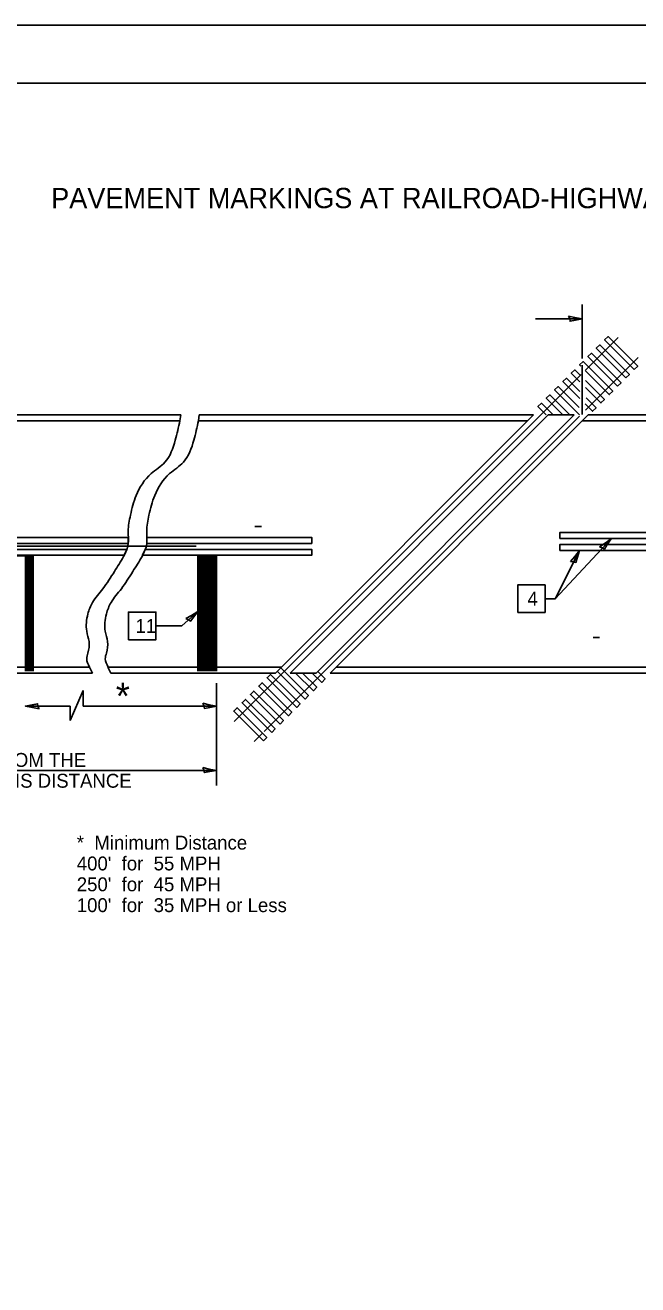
# Model space of a CAD drawing. Extents: x 100068 to 100255, y 99000 to 99022.
# Drawn here: x 100228.25 to 100233.54, y 99011.12 to 99022 of the extents above; entities that cross this region are included whole.
import ezdxf

# ---------------------------------------------------------------- set-up
doc = ezdxf.new("R2010")
doc.units = 0
for name, color, linetype in [('Design_PR_PMK Solid Line', 7, 'Continuous'), ('Design_PR_Roadway Dimensions', 7, 'Continuous'), ('Design_PR_Roadway Notes', 7, 'Continuous'), ('Sheets_50 Reference Boundary', 7, 'Continuous'), ('Sheets_General Details', 7, 'Continuous'), ('Sheets_Printer Plotting Border', 7, 'Continuous'), ('Topo_Railroad', 7, 'Continuous')]:
    doc.layers.add(name, color=color, linetype=linetype)

msp = doc.modelspace()

# ---------------------------------------------------------------- linework, layer by layer
at = {"layer": 'Design_PR_PMK Solid Line'}
for p, q in [((100223.755, 99018.635), (100229.593, 99018.635)), ((100229.593, 99018.635), (100229.585, 99018.584)), ((100229.751, 99018.635), (100229.745, 99018.584)), ((100229.751, 99018.635), (100232.64, 99018.635)), ((100233.111, 99018.635), (100234.665, 99018.635)), ((100223.755, 99018.584), (100229.585, 99018.584)), ((100229.745, 99018.584), (100232.588, 99018.584)), ((100233.059, 99018.584), (100234.665, 99018.584)), ((100230.289, 99017.671), (100230.233, 99017.671)), ((100224.179, 99017.502), (100229.725, 99017.502)), ((100228.318, 99017.418), (100228.157, 99017.418)), ((100228.252, 99017.418), (100228.252, 99016.421)), ((100228.258, 99017.418), (100228.258, 99016.421)), ((100228.264, 99017.418), (100228.264, 99016.421)), ((100228.269, 99017.418), (100228.269, 99016.421)), ((100228.275, 99017.418), (100228.275, 99016.421)), ((100228.281, 99017.418), (100228.281, 99016.421)), ((100228.286, 99017.418), (100228.286, 99016.421)), ((100228.292, 99017.418), (100228.292, 99016.421)), ((100228.298, 99017.418), (100228.298, 99016.421)), ((100228.303, 99017.418), (100228.303, 99016.421)), ((100228.309, 99017.418), (100228.309, 99016.421)), ((100228.314, 99017.418), (100228.314, 99016.421)), ((100228.318, 99017.418), (100228.318, 99016.421)), ((100229.901, 99017.421), (100229.741, 99017.421)), ((100229.741, 99017.421), (100229.741, 99016.421)), ((100229.745, 99017.421), (100229.745, 99016.421)), ((100229.75, 99017.421), (100229.75, 99016.421)), ((100229.756, 99017.421), (100229.756, 99016.421)), ((100229.762, 99017.421), (100229.762, 99016.421)), ((100229.767, 99017.421), (100229.767, 99016.421)), ((100229.773, 99017.421), (100229.773, 99016.421)), ((100229.779, 99017.421), (100229.779, 99016.421)), ((100229.784, 99017.421), (100229.784, 99016.421)), ((100229.79, 99017.421), (100229.79, 99016.421)), ((100229.796, 99017.421), (100229.796, 99016.421)), ((100229.801, 99017.421), (100229.801, 99016.421)), ((100229.807, 99017.421), (100229.807, 99016.421)), ((100229.812, 99017.421), (100229.812, 99016.421)), ((100229.818, 99017.421), (100229.818, 99016.421)), ((100229.824, 99017.421), (100229.824, 99016.421)), ((100229.829, 99017.421), (100229.829, 99016.421)), ((100229.835, 99017.421), (100229.835, 99016.421)), ((100229.841, 99017.421), (100229.841, 99016.421)), ((100229.846, 99017.421), (100229.846, 99016.421)), ((100229.852, 99017.421), (100229.852, 99016.421)), ((100229.858, 99017.421), (100229.858, 99016.421)), ((100229.863, 99017.421), (100229.863, 99016.421)), ((100229.869, 99017.421), (100229.869, 99016.421)), ((100229.875, 99017.421), (100229.875, 99016.421)), ((100229.88, 99017.421), (100229.88, 99016.421)), ((100229.886, 99017.421), (100229.886, 99016.421)), ((100229.891, 99017.421), (100229.891, 99016.421)), ((100229.897, 99017.421), (100229.897, 99016.421)), ((100229.901, 99017.421), (100229.901, 99016.421)), ((100233.153, 99016.714), (100233.208, 99016.714)), ((100223.755, 99016.458), (100228.804, 99016.458)), ((100228.804, 99016.458), (100228.829, 99016.406)), ((100228.963, 99016.458), (100228.988, 99016.406)), ((100228.964, 99016.458), (100230.462, 99016.458)), ((100230.934, 99016.458), (100234.665, 99016.458)), ((100228.149, 99016.406), (100228.829, 99016.406)), ((100228.988, 99016.406), (100230.411, 99016.406)), ((100230.882, 99016.406), (100234.665, 99016.406))]:
    msp.add_line(p, q, dxfattribs=at)
for points in [[(100232.865, 99017.567), (100234.665, 99017.567), (100234.665, 99017.619), (100232.865, 99017.619)], [(100224.133, 99017.526), (100229.138, 99017.526), (100229.138, 99017.577), (100224.133, 99017.577)], [(100229.298, 99017.526), (100230.724, 99017.526), (100230.724, 99017.577), (100229.298, 99017.577)], [(100232.865, 99017.465), (100234.665, 99017.465), (100234.665, 99017.516), (100232.865, 99017.516)], [(100224.133, 99017.423), (100229.103, 99017.423), (100229.126, 99017.474), (100224.133, 99017.474)], [(100229.263, 99017.423), (100230.724, 99017.423), (100230.724, 99017.474), (100229.285, 99017.474)]]:
    msp.add_lwpolyline(points, close=True, dxfattribs=at)
for points in [[(100229.585, 99018.584), (100229.545, 99018.416), (100229.456, 99018.227), (100229.336, 99018.128), (100229.207, 99017.939), (100229.158, 99017.77), (100229.138, 99017.631), (100229.138, 99017.522), (100229.098, 99017.413), (100229.019, 99017.283), (100228.919, 99017.134), (100228.83, 99017.015), (100228.79, 99016.916), (100228.78, 99016.767), (100228.8, 99016.678), (100228.79, 99016.578), (100228.78, 99016.529), (100228.804, 99016.458)], [(100229.745, 99018.584), (100229.705, 99018.416), (100229.615, 99018.227), (100229.496, 99018.128), (100229.367, 99017.939), (100229.317, 99017.77), (100229.298, 99017.631), (100229.298, 99017.522), (100229.258, 99017.413), (100229.178, 99017.283), (100229.079, 99017.134), (100228.99, 99017.015), (100228.95, 99016.916), (100228.94, 99016.767), (100228.96, 99016.678), (100228.95, 99016.578), (100228.94, 99016.529), (100228.964, 99016.458)]]:
    msp.add_spline(points, degree=3, dxfattribs=at)
at = {"layer": 'Design_PR_Roadway Dimensions'}
for p, q in [((100233.06, 99019.121), (100233.06, 99019.587)), ((100232.655, 99019.464), (100233.06, 99019.464)), ((100233.06, 99018.639), (100233.06, 99019.064)), ((100229.901, 99016.319), (100229.901, 99015.436)), ((100228.638, 99015.997), (100228.748, 99016.254)), ((100228.748, 99016.254), (100228.749, 99016.121)), ((100228.25, 99016.121), (100228.638, 99016.121)), ((100228.638, 99016.121), (100228.638, 99015.997)), ((100228.749, 99016.121), (100229.901, 99016.121)), ((100225.873, 99015.566), (100229.901, 99015.566))]:
    msp.add_line(p, q, dxfattribs=at)
for points in [[(100232.941, 99019.489), (100232.951, 99019.466), (100232.954, 99019.444), (100233, 99019.454), (100233.06, 99019.464), (100232.996, 99019.476)], [(100228.368, 99016.096), (100228.359, 99016.119), (100228.355, 99016.141), (100228.309, 99016.131), (100228.25, 99016.121), (100228.313, 99016.109)], [(100229.782, 99016.146), (100229.792, 99016.123), (100229.796, 99016.101), (100229.842, 99016.11), (100229.901, 99016.121), (100229.838, 99016.132)], [(100229.782, 99015.591), (100229.792, 99015.568), (100229.796, 99015.546), (100229.842, 99015.556), (100229.901, 99015.566), (100229.838, 99015.577)]]:
    msp.add_lwpolyline(points, close=True, dxfattribs=at)
at = {"layer": 'Design_PR_Roadway Notes'}
for p, q in [((100232.825, 99017.048), (100233.309, 99017.566)), ((100232.825, 99017.048), (100233.035, 99017.464)), ((100232.739, 99017.048), (100232.825, 99017.048)), ((100229.741, 99016.938), (100229.602, 99016.813)), ((100229.378, 99016.813), (100229.602, 99016.813))]:
    msp.add_line(p, q, dxfattribs=at)
for points in [[(100233.21, 99017.496), (100233.233, 99017.488), (100233.251, 99017.476), (100233.276, 99017.516), (100233.309, 99017.566), (100233.257, 99017.528)], [(100232.959, 99017.369), (100232.984, 99017.367), (100233.005, 99017.361), (100233.018, 99017.406), (100233.035, 99017.464), (100232.996, 99017.412)], [(100232.502, 99016.929), (100232.502, 99017.167), (100232.739, 99017.167), (100232.739, 99016.929)], [(100229.14, 99016.694), (100229.14, 99016.932), (100229.378, 99016.932), (100229.378, 99016.694)], [(100229.636, 99016.877), (100229.659, 99016.867), (100229.676, 99016.853), (100229.704, 99016.891), (100229.741, 99016.938), (100229.686, 99016.904)]]:
    msp.add_lwpolyline(points, close=True, dxfattribs=at)
at = {"layer": 'Sheets_50 Reference Boundary'}
msp.add_lwpolyline([(100223, 99021.5), (100254.5, 99021.5), (100254.5, 99001.5), (100223, 99001.5)], close=True, dxfattribs=at)
at = {"layer": 'Sheets_General Details'}
msp.add_line((100255, 99022), (100221, 99022), dxfattribs=at)
msp.add_lwpolyline([(100223, 99021.5), (100254.5, 99021.5), (100254.5, 99000.5), (100223, 99000.5)], close=True, dxfattribs=at)
at = {"layer": 'Sheets_Printer Plotting Border'}
msp.add_lwpolyline([(100221, 99000), (100255, 99000), (100255, 99022), (100221, 99022)], close=True, dxfattribs=at)
at = {"layer": 'Topo_Railroad'}
for p, q in [((100233.369, 99019.304), (100233.084, 99019.019)), ((100233.542, 99019.131), (100233.087, 99018.676)), ((100233.049, 99018.984), (100230.053, 99015.988)), ((100230.411, 99016.406), (100232.64, 99018.635)), ((100230.536, 99016.406), (100232.764, 99018.635)), ((100233.036, 99018.625), (100230.545, 99016.134)), ((100230.762, 99016.406), (100232.991, 99018.635)), ((100230.882, 99016.406), (100233.111, 99018.635)), ((100232.764, 99018.635), (100232.991, 99018.635)), ((100230.536, 99016.406), (100230.762, 99016.406)), ((100230.545, 99016.134), (100230.313, 99015.902)), ((100230.298, 99015.887), (100230.226, 99015.815))]:
    msp.add_line(p, q, dxfattribs=at)
for points in [[(100233.509, 99019.026), (100233.539, 99019.056), (100233.283, 99019.312), (100233.253, 99019.283)], [(100233.365, 99018.883), (100233.395, 99018.912), (100233.139, 99019.168), (100233.109, 99019.139)], [(100233.437, 99018.955), (100233.467, 99018.984), (100233.211, 99019.24), (100233.181, 99019.211)], [(100230.45, 99015.965), (100230.479, 99015.995), (100230.223, 99016.251), (100230.194, 99016.221)], [(100230.306, 99015.821), (100230.335, 99015.851), (100230.079, 99016.107), (100230.05, 99016.077)], [(100230.378, 99015.893), (100230.407, 99015.923), (100230.151, 99016.179), (100230.122, 99016.149)]]:
    msp.add_lwpolyline(points, close=True, dxfattribs=at)
for points in [[(100233.087, 99019.017), (100233.293, 99018.811), (100233.323, 99018.84), (100233.067, 99019.096), (100233.037, 99019.067), (100233.048, 99019.055)], [(100233.039, 99018.836), (100232.923, 99018.952), (100232.893, 99018.923), (100233.038, 99018.778)], [(100233.045, 99018.974), (100232.995, 99019.024), (100232.965, 99018.995), (100233.039, 99018.921)], [(100233.087, 99018.873), (100233.221, 99018.739), (100233.251, 99018.768), (100233.087, 99018.932)], [(100233.033, 99018.698), (100232.851, 99018.88), (100232.821, 99018.851), (100233.037, 99018.635)], [(100232.808, 99018.635), (100232.707, 99018.736), (100232.677, 99018.707), (100232.749, 99018.635)], [(100232.952, 99018.635), (100232.779, 99018.808), (100232.749, 99018.779), (100232.893, 99018.635)], [(100233.085, 99018.731), (100233.149, 99018.667), (100233.179, 99018.696), (100233.093, 99018.782)], [(100230.426, 99016.421), (100230.666, 99016.181), (100230.695, 99016.211), (100230.455, 99016.45)], [(100230.498, 99016.12), (100230.295, 99016.323), (100230.266, 99016.293), (100230.522, 99016.037), (100230.551, 99016.067), (100230.498, 99016.119)], [(100230.507, 99016.254), (100230.367, 99016.395), (100230.338, 99016.365), (100230.507, 99016.196)], [(100230.584, 99016.406), (100230.738, 99016.253), (100230.767, 99016.283), (100230.643, 99016.406)], [(100230.728, 99016.406), (100230.81, 99016.325), (100230.839, 99016.355), (100230.775, 99016.419)], [(100230.507, 99016.196), (100230.594, 99016.109), (100230.623, 99016.139), (100230.508, 99016.254)]]:
    msp.add_lwpolyline(points, dxfattribs=at)

# ---------------------------------------------------------------- texts
at = {"layer": 'Design_PR_Roadway Dimensions'}
for s, height, p in [('*', 0.233, (100229.031, 99016.091)), ('USE TABLE 2C-4 FROM THE', 0.12, (100226.617, 99015.596)), ('MUTCD MANUAL FOR THIS DISTANCE', 0.12, (100226.226, 99015.416)), ('*  Minimum Distance', 0.12, (100228.694, 99014.882)), ("400'  for  55 MPH", 0.12, (100228.694, 99014.702)), ("250'  for  45 MPH", 0.12, (100228.694, 99014.522)), ("100'  for  35 MPH or Less", 0.12, (100228.694, 99014.342))]:
    msp.add_text(s, height=height, dxfattribs=at).set_placement(p)
at = {"layer": 'Design_PR_Roadway Notes'}
for s, height, p in [('PAVEMENT MARKINGS AT RAILROAD-HIGHWAY GRADE CROSSING', 0.175, (100228.473, 99020.42)), ('4', 0.12, (100232.586, 99016.988)), ('11', 0.12, (100229.201, 99016.753))]:
    msp.add_text(s, height=height, dxfattribs=at).set_placement(p)

doc.saveas('drawing.dxf')
